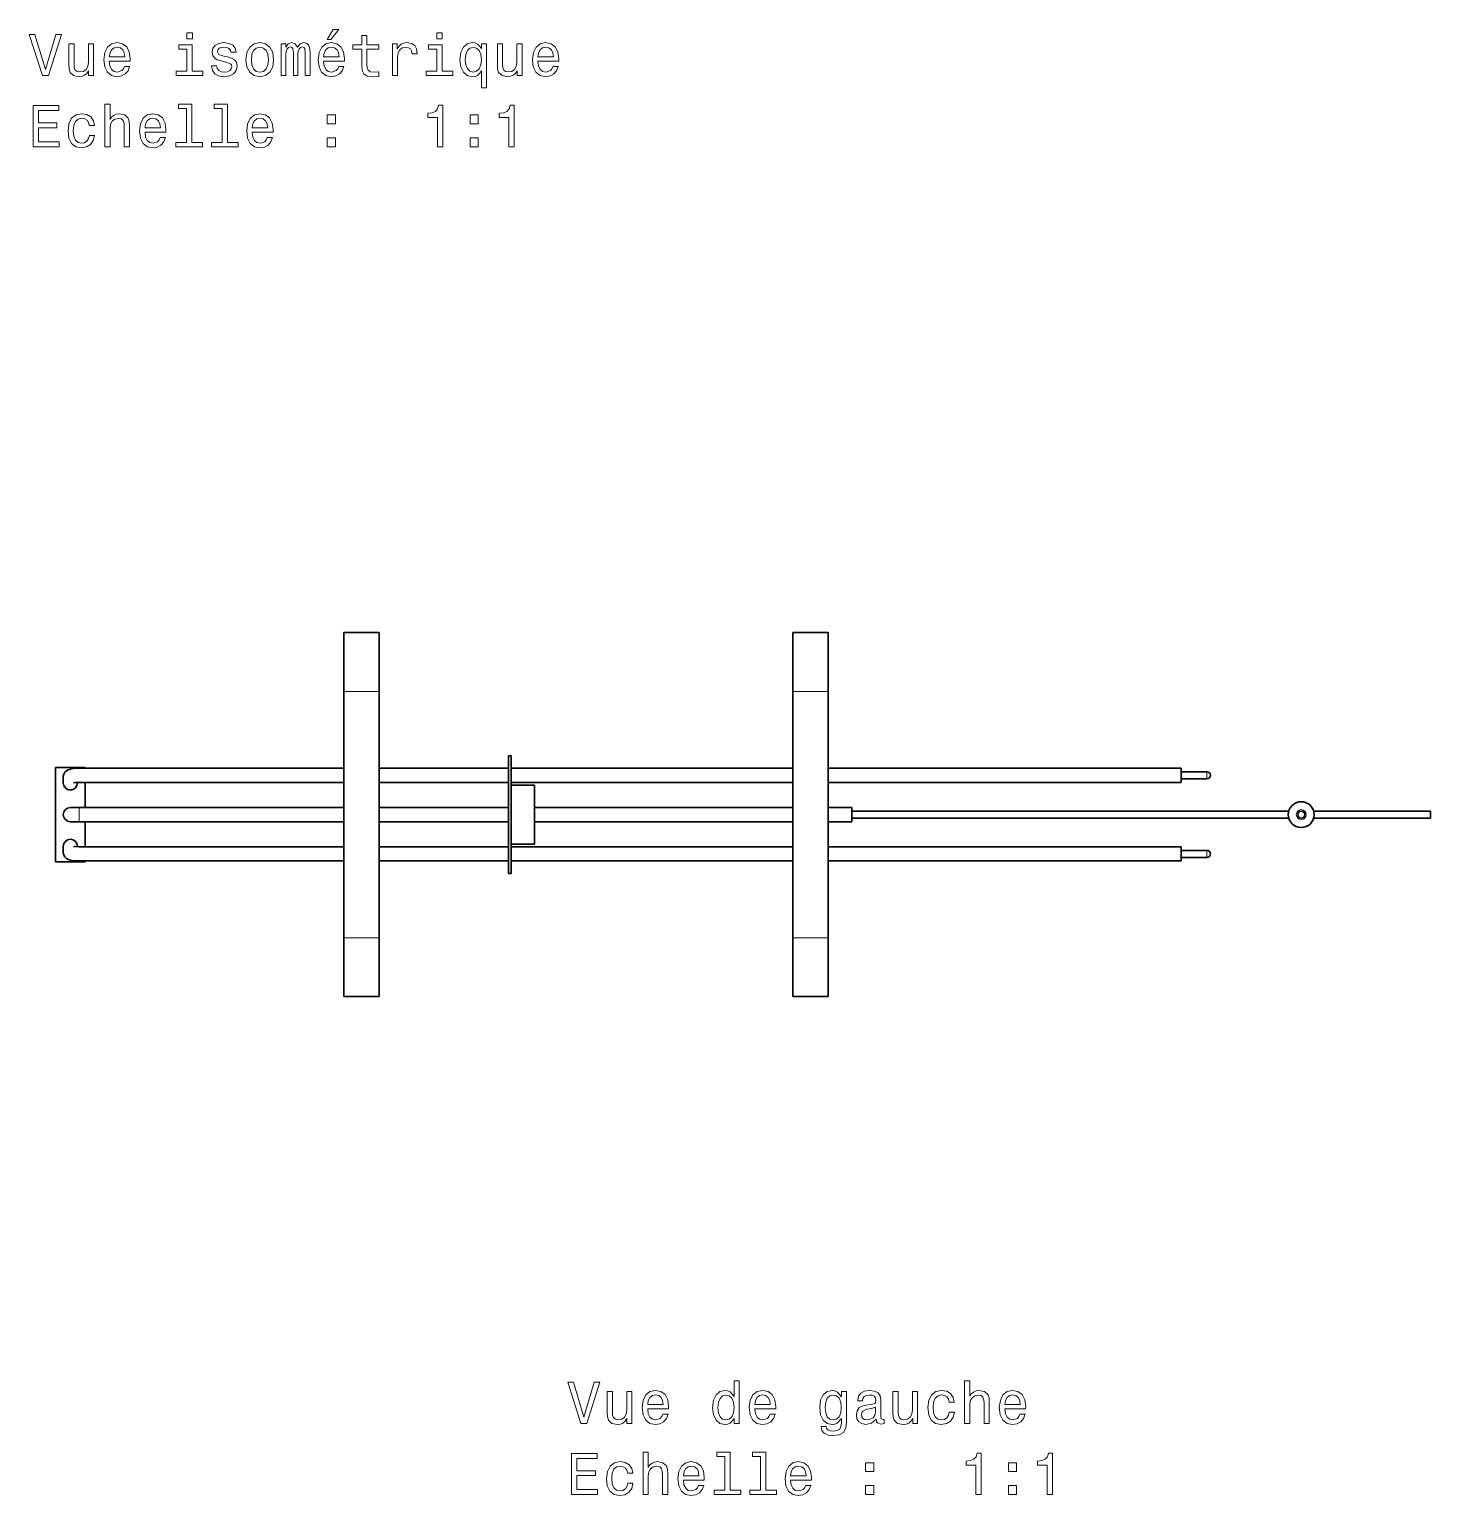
# Model space of a CAD drawing. Extents: x 241 to 1434, y 190 to 710.
# Drawn here: x 880.2 to 999.3, y 362.6 to 487.3 of the extents above; entities that cross this region are included whole.
import ezdxf

# ---------------------------------------------------------------- set-up
doc = ezdxf.new("R2010")
doc.units = 0

msp = doc.modelspace()

# ---------------------------------------------------------------- linework, layer by layer
at = {"color": 7, "lineweight": 35, "ltscale": 0.125}
for p, q in [((906.91, 430.97), (906.91, 435.97)), ((906.91, 430.97), (906.91, 435.97)), ((909.91, 430.97), (909.91, 435.97)), ((909.91, 430.97), (909.91, 435.97)), ((945.08, 430.97), (945.08, 435.97)), ((945.08, 430.97), (945.08, 435.97)), ((948.08, 430.97), (948.08, 435.97)), ((948.08, 430.97), (948.08, 435.97)), ((923.12, 423), (923.12, 418)), ((906.91, 405.03), (906.91, 410.03)), ((906.91, 405.03), (906.91, 410.03)), ((909.91, 405.03), (909.91, 410.03)), ((909.91, 405.03), (909.91, 410.03)), ((945.08, 405.03), (945.08, 410.03)), ((945.08, 405.03), (945.08, 410.03)), ((948.08, 405.03), (948.08, 410.03)), ((948.08, 405.03), (948.08, 410.03))]:
    msp.add_line(p, q, dxfattribs=at)
at = {"color": 7, "lineweight": 35, "ltscale": 0.075}
for p, q in [((909.91, 435.97), (906.91, 435.97)), ((909.91, 435.97), (906.91, 435.97)), ((945.08, 435.97), (948.08, 435.97)), ((945.08, 435.97), (948.08, 435.97)), ((909.91, 405.03), (906.91, 405.03)), ((909.91, 405.03), (906.91, 405.03)), ((945.08, 405.03), (948.08, 405.03)), ((945.08, 405.03), (948.08, 405.03))]:
    msp.add_line(p, q, dxfattribs=at)
at = {"color": 7, "lineweight": 35}
for p, q in [((906.91, 430.97), (906.91, 410.03)), ((906.91, 430.97), (906.91, 410.03)), ((909.91, 430.97), (909.91, 410.03)), ((909.91, 430.97), (909.91, 410.03)), ((945.08, 430.97), (945.08, 410.03)), ((945.08, 430.97), (945.08, 410.03)), ((948.08, 430.97), (948.08, 410.03)), ((948.08, 430.97), (948.08, 410.03)), ((884.4, 424.44), (906.91, 424.44)), ((921.12, 424.44), (945.08, 424.44)), ((948.08, 424.44), (978.08, 424.44)), ((884.41, 423.24), (906.91, 423.24)), ((921.12, 423.24), (945.08, 423.24)), ((948.08, 423.24), (978.08, 423.24)), ((884.41, 421.1), (906.91, 421.1)), ((923.12, 421.1), (945.08, 421.1)), ((950.08, 420.8), (987.24, 420.8)), ((950.08, 420.2), (987.24, 420.2)), ((884.41, 419.9), (906.91, 419.9)), ((923.12, 419.9), (945.08, 419.9)), ((884.41, 417.76), (906.91, 417.76)), ((921.12, 417.76), (945.08, 417.76)), ((948.08, 417.76), (978.08, 417.76)), ((884.4, 416.56), (906.91, 416.56)), ((921.12, 416.56), (945.08, 416.56)), ((948.08, 416.56), (978.08, 416.56))]:
    msp.add_line(p, q, dxfattribs=at)
at = {"color": 7, "lineweight": 13, "ltscale": 0.075}
for p, q in [((909.91, 430.97), (906.91, 430.97)), ((909.91, 430.97), (906.91, 430.97)), ((945.08, 430.97), (948.08, 430.97)), ((945.08, 430.97), (948.08, 430.97)), ((909.91, 410.03), (906.91, 410.03)), ((909.91, 410.03), (906.91, 410.03)), ((945.08, 410.03), (948.08, 410.03)), ((945.08, 410.03), (948.08, 410.03))]:
    msp.add_line(p, q, dxfattribs=at)
at = {"color": 7, "lineweight": 35, "ltscale": 0.015415}
msp.add_line((906.91, 425.3), (906.91, 425.91), dxfattribs=at)
msp.add_line((906.91, 425.3), (906.91, 425.91), dxfattribs=at)
at = {"color": 7, "lineweight": 35, "ltscale": 0.015033}
msp.add_line((906.91, 424.7), (906.91, 425.3), dxfattribs=at)
msp.add_line((906.91, 424.7), (906.91, 425.3), dxfattribs=at)
at = {"color": 7, "lineweight": 35, "ltscale": 0.25}
for p, q in [((920.92, 425.5), (920.92, 415.5)), ((921.12, 425.5), (921.12, 415.5))]:
    msp.add_line(p, q, dxfattribs=at)
at = {"color": 7, "lineweight": 35, "ltscale": 0.005}
for p, q in [((920.92, 425.5), (921.12, 425.5)), ((920.92, 415.5), (921.12, 415.5))]:
    msp.add_line(p, q, dxfattribs=at)
at = {"color": 7, "lineweight": 35, "ltscale": 0.2}
msp.add_line((882.41, 416.5), (882.41, 424.5), dxfattribs=at)
at = {"color": 7, "lineweight": 35, "ltscale": 0.0625}
for p, q in [((884.91, 424.5), (882.41, 424.5)), ((884.91, 416.5), (882.41, 416.5))]:
    msp.add_line(p, q, dxfattribs=at)
at = {"color": 7, "lineweight": 35, "ltscale": 0.001513}
msp.add_line((884.91, 424.44), (884.91, 424.5), dxfattribs=at)
at = {"color": 7, "lineweight": 35, "ltscale": 0.275319}
for p, q in [((909.91, 424.44), (920.92, 424.44)), ((909.91, 423.24), (920.92, 423.24)), ((909.91, 421.1), (920.92, 421.1)), ((909.91, 419.9), (920.92, 419.9)), ((909.91, 417.76), (920.92, 417.76)), ((909.91, 416.56), (920.92, 416.56))]:
    msp.add_line(p, q, dxfattribs=at)
at = {"color": 7, "lineweight": 35, "ltscale": 0.055}
for p, q in [((978.08, 424.14), (980.28, 424.14)), ((978.08, 423.54), (980.28, 423.54)), ((980.28, 417.46), (978.08, 417.46)), ((980.28, 416.86), (978.08, 416.86))]:
    msp.add_line(p, q, dxfattribs=at)
at = {"color": 7, "lineweight": 35, "ltscale": 0.012629}
msp.add_line((883.06, 423.2), (883.06, 423.71), dxfattribs=at)
at = {"color": 7, "lineweight": 35, "ltscale": 0.000964355}
msp.add_line((884.26, 423.2), (884.26, 423.24), dxfattribs=at)
at = {"color": 7, "lineweight": 35, "ltscale": 0.053487}
for p, q in [((884.91, 421.1), (884.91, 423.24)), ((884.91, 417.76), (884.91, 419.9))]:
    msp.add_line(p, q, dxfattribs=at)
at = {"color": 7, "lineweight": 35, "ltscale": 0.05}
for p, q in [((921.12, 423), (923.12, 423)), ((921.12, 418), (923.12, 418))]:
    msp.add_line(p, q, dxfattribs=at)
at = {"color": 7, "lineweight": 35, "ltscale": 0.01875}
for p, q in [((883.66, 421.1), (884.41, 421.1)), ((883.66, 419.9), (884.41, 419.9))]:
    msp.add_line(p, q, dxfattribs=at)
at = {"color": 7, "lineweight": 13, "ltscale": 0.03}
msp.add_line((884.41, 419.9), (884.41, 421.1), dxfattribs=at)
at = {"color": 7, "lineweight": 35, "ltscale": 0.049995}
for p, q in [((948.08, 421.1), (950.08, 421.1)), ((948.08, 419.9), (950.08, 419.9))]:
    msp.add_line(p, q, dxfattribs=at)
at = {"color": 7, "lineweight": 35, "ltscale": 0.03}
msp.add_line((950.08, 419.9), (950.08, 421.1), dxfattribs=at)
at = {"color": 7, "lineweight": 35, "ltscale": 0.248543}
for p, q in [((989.36, 420.8), (999.3, 420.8)), ((989.36, 420.8), (999.3, 420.8)), ((989.36, 420.2), (999.3, 420.2)), ((989.36, 420.2), (999.3, 420.2)), ((989.36, 420.2), (999.3, 420.2))]:
    msp.add_line(p, q, dxfattribs=at)
at = {"color": 7, "lineweight": 35, "ltscale": 0.015}
msp.add_line((999.3, 420.8), (999.3, 420.2), dxfattribs=at)
msp.add_line((999.3, 420.8), (999.3, 420.2), dxfattribs=at)
at = {"color": 7, "lineweight": 35, "ltscale": 0.01263}
msp.add_line((883.06, 417.8), (883.06, 417.29), dxfattribs=at)
at = {"color": 7, "lineweight": 35, "ltscale": 0.000965118}
msp.add_line((884.26, 417.8), (884.26, 417.76), dxfattribs=at)
at = {"color": 7, "lineweight": 35, "ltscale": 0.001514}
msp.add_line((884.91, 416.5), (884.91, 416.56), dxfattribs=at)
at = {"color": 7, "lineweight": 13}
for points in [[(882.43, 486.82), (881.55, 483.84), (880.65, 486.82), (880.17, 486.82), (881.3, 483.32), (881.81, 483.32), (882.91, 486.82)], [(886.97, 484.54), (888.74, 484.54), (888.75, 484.75), (888.67, 485.33), (888.45, 485.76), (888.09, 486.03), (887.63, 486.12), (887.17, 486.02), (886.81, 485.74), (886.59, 485.28), (886.51, 484.67), (886.58, 484.05), (886.81, 483.6), (887.16, 483.32), (887.61, 483.22), (888, 483.29), (888.33, 483.46), (888.56, 483.73), (888.7, 484.09), (888.26, 484.09), (888.17, 483.89), (888.04, 483.74), (887.67, 483.62), (887.38, 483.68), (887.16, 483.85), (887.02, 484.14), (886.97, 484.53)], [(894.03, 486.94), (893.56, 486.94), (893.56, 486.43), (894.03, 486.43)], [(897.02, 484.9), (896.59, 485), (896.27, 485.11), (896.16, 485.35), (896.19, 485.52), (896.3, 485.64), (896.47, 485.71), (896.72, 485.74), (896.96, 485.71), (897.14, 485.62), (897.26, 485.49), (897.31, 485.3), (897.75, 485.3), (897.75, 485.31), (897.67, 485.64), (897.46, 485.9), (897.14, 486.06), (896.72, 486.12), (896.29, 486.06), (895.98, 485.89), (895.78, 485.65), (895.72, 485.33), (895.77, 485.03), (895.91, 484.82), (896.14, 484.67), (896.48, 484.56), (896.97, 484.44), (897.27, 484.32), (897.35, 484.22), (897.38, 484.06), (897.34, 483.88), (897.22, 483.74), (897.02, 483.65), (896.76, 483.62), (896.48, 483.65), (896.28, 483.75), (896.14, 483.92), (896.09, 484.16), (895.66, 484.16), (895.73, 483.76), (895.94, 483.46), (896.26, 483.29), (896.72, 483.22), (897.19, 483.29), (897.54, 483.46), (897.75, 483.75), (897.83, 484.11), (897.77, 484.43), (897.62, 484.65), (897.36, 484.79)], [(898.59, 484.67), (898.67, 484.05), (898.91, 483.6), (899.28, 483.32), (899.77, 483.22), (900.26, 483.32), (900.63, 483.6), (900.86, 484.05), (900.94, 484.67), (900.86, 485.28), (900.63, 485.74), (900.26, 486.02), (899.77, 486.12), (899.28, 486.02), (898.91, 485.74), (898.67, 485.28)], [(901.58, 483.32), (901.99, 483.32), (901.99, 485.13), (902.02, 485.4), (902.09, 485.6), (902.21, 485.71), (902.36, 485.76), (902.48, 485.72), (902.56, 485.62), (902.6, 485.45), (902.62, 485.22), (902.62, 483.32), (903, 483.32), (903, 485.13), (903.03, 485.4), (903.1, 485.59), (903.22, 485.71), (903.38, 485.76), (903.5, 485.72), (903.58, 485.62), (903.63, 485.22), (903.63, 483.32), (904.04, 483.32), (904.04, 485.19), (904.01, 485.58), (903.93, 485.87), (903.77, 486.06), (903.51, 486.12), (903.2, 486.02), (902.96, 485.73), (902.78, 486.02), (902.46, 486.12), (902.17, 486.02), (901.98, 485.74), (901.98, 486.03), (901.58, 486.03)], [(905.19, 484.54), (906.96, 484.54), (906.97, 484.75), (906.89, 485.33), (906.66, 485.76), (906.31, 486.03), (905.84, 486.12), (905.38, 486.02), (905.03, 485.74), (904.8, 485.28), (904.72, 484.67), (904.8, 484.05), (905.02, 483.6), (905.37, 483.32), (905.83, 483.22), (906.22, 483.29), (906.54, 483.46), (906.78, 483.73), (906.92, 484.09), (906.48, 484.09), (906.39, 483.89), (906.25, 483.74), (905.88, 483.62), (905.59, 483.68), (905.38, 483.85), (905.24, 484.14), (905.19, 484.53)], [(905.49, 486.39), (905.79, 486.39), (906.49, 487.25), (906, 487.25)], [(908.43, 485.56), (908.43, 484.2), (908.46, 483.76), (908.6, 483.46), (908.88, 483.28), (909.36, 483.22), (909.89, 483.25), (909.89, 483.63), (909.5, 483.6), (909.15, 483.64), (908.97, 483.77), (908.89, 483.98), (908.87, 484.28), (908.87, 485.56), (909.89, 485.56), (909.89, 485.94), (908.87, 485.94), (908.87, 486.73), (908.43, 486.73), (908.43, 485.94), (907.66, 485.94), (907.66, 485.56)], [(911.04, 483.32), (911.48, 483.32), (911.48, 484.87), (911.53, 485.24), (911.66, 485.51), (911.88, 485.67), (912.18, 485.72), (912.4, 485.69), (912.57, 485.59), (912.67, 485.42), (912.71, 485.18), (913.15, 485.18), (913.09, 485.59), (912.93, 485.88), (912.65, 486.06), (912.27, 486.12), (912.01, 486.08), (911.79, 485.98), (911.6, 485.81), (911.44, 485.58), (911.44, 486.03), (911.04, 486.03)], [(915.28, 486.94), (914.81, 486.94), (914.81, 486.43), (915.28, 486.43)], [(918.61, 485.61), (918.45, 485.83), (918.27, 486), (918.07, 486.09), (917.83, 486.12), (917.4, 486.02), (917.07, 485.74), (916.85, 485.28), (916.78, 484.67), (916.85, 484.06), (917.07, 483.61), (917.4, 483.32), (917.83, 483.22), (918.07, 483.25), (918.27, 483.34), (918.44, 483.49), (918.61, 483.73), (918.61, 482.27), (919.05, 482.27), (919.05, 486.03), (918.61, 486.03)], [(923.4, 484.54), (925.18, 484.54), (925.18, 484.75), (925.1, 485.33), (924.88, 485.76), (924.53, 486.03), (924.06, 486.12), (923.6, 486.02), (923.25, 485.74), (923.02, 485.28), (922.94, 484.67), (923.01, 484.05), (923.24, 483.6), (923.59, 483.32), (924.04, 483.22), (924.44, 483.29), (924.76, 483.46), (925, 483.73), (925.13, 484.09), (924.69, 484.09), (924.6, 483.89), (924.47, 483.74), (924.1, 483.62), (923.81, 483.68), (923.59, 483.85), (923.45, 484.14), (923.4, 484.53)], [(885.63, 486.03), (885.19, 486.03), (885.19, 484.46), (885.14, 484.1), (884.99, 483.84), (884.77, 483.68), (884.47, 483.63), (884.23, 483.67), (884.08, 483.79), (883.99, 483.99), (883.97, 484.29), (883.97, 486.03), (883.53, 486.03), (883.53, 484.25), (883.55, 483.89), (883.64, 483.59), (883.93, 483.32), (884.4, 483.22), (884.65, 483.26), (884.87, 483.35), (885.06, 483.5), (885.21, 483.73), (885.21, 483.32), (885.63, 483.32)], [(886.97, 484.92), (887.03, 485.26), (887.16, 485.52), (887.37, 485.68), (887.64, 485.73), (887.91, 485.68), (888.11, 485.52), (888.24, 485.26), (888.29, 484.92)], [(894.01, 483.69), (894.01, 485.94), (892.87, 485.94), (892.87, 485.56), (893.57, 485.56), (893.57, 483.69), (892.66, 483.69), (892.66, 483.32), (894.93, 483.32), (894.93, 483.69)], [(899.05, 484.67), (899.09, 485.13), (899.23, 485.46), (899.46, 485.66), (899.77, 485.73), (900.07, 485.66), (900.3, 485.46), (900.44, 485.13), (900.49, 484.67), (900.44, 484.22), (900.3, 483.88), (900.07, 483.68), (899.77, 483.62), (899.46, 483.68), (899.23, 483.88), (899.09, 484.22)], [(905.19, 484.92), (905.24, 485.26), (905.38, 485.52), (905.58, 485.68), (905.86, 485.73), (906.12, 485.68), (906.33, 485.52), (906.46, 485.26), (906.5, 484.92)], [(915.26, 483.69), (915.26, 485.94), (914.12, 485.94), (914.12, 485.56), (914.82, 485.56), (914.82, 483.69), (913.91, 483.69), (913.91, 483.32), (916.18, 483.32), (916.18, 483.69)], [(917.23, 484.67), (917.27, 485.12), (917.42, 485.45), (917.63, 485.65), (917.9, 485.72), (918.2, 485.65), (918.42, 485.46), (918.55, 485.13), (918.6, 484.67), (918.55, 484.22), (918.42, 483.89), (918.2, 483.69), (917.9, 483.62), (917.63, 483.69), (917.42, 483.89), (917.27, 484.22)], [(922.07, 486.03), (921.62, 486.03), (921.62, 484.46), (921.57, 484.1), (921.42, 483.84), (921.2, 483.68), (920.9, 483.63), (920.66, 483.67), (920.51, 483.79), (920.43, 483.99), (920.41, 484.29), (920.41, 486.03), (919.96, 486.03), (919.96, 484.25), (919.98, 483.89), (920.07, 483.59), (920.37, 483.32), (920.83, 483.22), (921.09, 483.26), (921.3, 483.35), (921.49, 483.5), (921.64, 483.73), (921.64, 483.32), (922.07, 483.32)], [(923.4, 484.92), (923.46, 485.26), (923.59, 485.52), (923.8, 485.68), (924.07, 485.73), (924.34, 485.68), (924.55, 485.52), (924.67, 485.26), (924.72, 484.92)], [(880.49, 477.27), (882.71, 477.27), (882.71, 477.69), (880.96, 477.69), (880.96, 478.88), (882.52, 478.88), (882.52, 479.3), (880.96, 479.3), (880.96, 480.35), (882.67, 480.35), (882.67, 480.77), (880.49, 480.77)], [(885.27, 479.08), (885.71, 479.08), (885.62, 479.48), (885.4, 479.8), (885.06, 480), (884.62, 480.07), (884.14, 479.97), (883.77, 479.69), (883.54, 479.23), (883.46, 478.62), (883.54, 478.01), (883.76, 477.55), (884.12, 477.27), (884.61, 477.18), (885.04, 477.25), (885.38, 477.46), (885.61, 477.8), (885.71, 478.24), (885.29, 478.24), (885.21, 477.96), (885.07, 477.74), (884.87, 477.61), (884.62, 477.57), (884.32, 477.64), (884.09, 477.84), (883.96, 478.17), (883.91, 478.63), (883.96, 479.09), (884.1, 479.41), (884.33, 479.62), (884.62, 479.69), (884.89, 479.64), (885.08, 479.53), (885.21, 479.33)], [(886.58, 477.27), (887.03, 477.27), (887.03, 478.83), (887.07, 479.19), (887.22, 479.45), (887.44, 479.62), (887.75, 479.68), (887.99, 479.63), (888.14, 479.49), (888.22, 479.26), (888.24, 478.96), (888.24, 477.27), (888.68, 477.27), (888.68, 479.05), (888.66, 479.41), (888.57, 479.71), (888.28, 479.98), (887.81, 480.07), (887.56, 480.04), (887.34, 479.94), (887.16, 479.79), (887.03, 479.59), (887.03, 480.89), (886.58, 480.89)], [(890.01, 478.5), (891.78, 478.5), (891.79, 478.7), (891.71, 479.28), (891.48, 479.72), (891.13, 479.98), (890.66, 480.07), (890.2, 479.97), (889.85, 479.69), (889.62, 479.23), (889.54, 478.63), (889.62, 478.01), (889.84, 477.55), (890.19, 477.27), (890.65, 477.18), (891.04, 477.24), (891.36, 477.41), (891.6, 477.68), (891.74, 478.05), (891.3, 478.05), (891.21, 477.85), (891.07, 477.69), (890.7, 477.57), (890.41, 477.63), (890.2, 477.81), (890.06, 478.09), (890.01, 478.48)], [(893.54, 480.52), (893.54, 477.64), (892.62, 477.64), (892.62, 477.27), (894.89, 477.27), (894.89, 477.64), (893.98, 477.64), (893.98, 480.89), (892.84, 480.89), (892.84, 480.52)], [(896.57, 480.52), (896.57, 477.64), (895.66, 477.64), (895.66, 477.27), (897.92, 477.27), (897.92, 477.64), (897.02, 477.64), (897.02, 480.89), (895.88, 480.89), (895.88, 480.52)], [(899.11, 478.5), (900.89, 478.5), (900.89, 478.7), (900.81, 479.28), (900.59, 479.72), (900.24, 479.98), (899.77, 480.07), (899.31, 479.97), (898.96, 479.69), (898.73, 479.23), (898.65, 478.63), (898.73, 478.01), (898.95, 477.55), (899.3, 477.27), (899.75, 477.18), (900.15, 477.24), (900.47, 477.41), (900.71, 477.68), (900.84, 478.05), (900.4, 478.05), (900.31, 477.85), (900.18, 477.69), (899.81, 477.57), (899.52, 477.63), (899.31, 477.81), (899.16, 478.09), (899.11, 478.48)], [(905.49, 479.23), (906.19, 479.23), (906.19, 479.98), (905.49, 479.98)], [(914.86, 477.27), (915.32, 477.27), (915.32, 480.8), (914.97, 480.8), (914.88, 480.49), (914.7, 480.28), (914.42, 480.16), (914.04, 480.12), (914.04, 479.76), (914.86, 479.76)], [(917.64, 479.23), (918.33, 479.23), (918.33, 479.98), (917.64, 479.98)], [(920.93, 477.27), (921.39, 477.27), (921.39, 480.8), (921.05, 480.8), (920.96, 480.49), (920.77, 480.28), (920.5, 480.16), (920.11, 480.12), (920.11, 479.76), (920.93, 479.76)], [(890.01, 478.87), (890.06, 479.22), (890.2, 479.47), (890.4, 479.63), (890.68, 479.69), (890.94, 479.63), (891.15, 479.47), (891.28, 479.22), (891.32, 478.87)], [(899.11, 478.87), (899.17, 479.22), (899.31, 479.47), (899.51, 479.63), (899.78, 479.69), (900.05, 479.63), (900.26, 479.47), (900.38, 479.22), (900.43, 478.87)], [(905.49, 477.27), (906.19, 477.27), (906.19, 478.02), (905.49, 478.02)], [(917.64, 477.27), (918.33, 477.27), (918.33, 478.02), (917.64, 478.02)], [(928.2, 372.26), (927.32, 369.27), (926.42, 372.26), (925.94, 372.26), (927.07, 368.75), (927.57, 368.75), (928.68, 372.26)], [(931.4, 371.46), (930.96, 371.46), (930.96, 369.9), (930.91, 369.53), (930.76, 369.27), (930.53, 369.11), (930.24, 369.06), (930, 369.1), (929.85, 369.22), (929.76, 369.43), (929.74, 369.72), (929.74, 371.46), (929.3, 371.46), (929.3, 369.68), (929.31, 369.32), (929.41, 369.02), (929.7, 368.75), (930.17, 368.65), (930.42, 368.69), (930.64, 368.78), (930.83, 368.94), (930.98, 369.16), (930.98, 368.75), (931.4, 368.75)], [(932.74, 369.98), (934.51, 369.98), (934.52, 370.18), (934.44, 370.76), (934.22, 371.2), (933.86, 371.46), (933.39, 371.55), (932.93, 371.45), (932.58, 371.17), (932.35, 370.71), (932.27, 370.11), (932.35, 369.49), (932.58, 369.03), (932.92, 368.75), (933.38, 368.65), (933.77, 368.72), (934.09, 368.89), (934.33, 369.16), (934.47, 369.53), (934.03, 369.53), (933.94, 369.33), (933.81, 369.17), (933.43, 369.05), (933.15, 369.11), (932.93, 369.29), (932.79, 369.57), (932.74, 369.96)], [(940.09, 369.17), (940.09, 368.75), (940.53, 368.75), (940.53, 372.37), (940.09, 372.37), (940.09, 371.05), (939.75, 371.43), (939.55, 371.52), (939.31, 371.55), (938.88, 371.45), (938.55, 371.17), (938.33, 370.72), (938.26, 370.11), (938.33, 369.5), (938.55, 369.04), (938.88, 368.75), (939.31, 368.65), (939.55, 368.69), (939.76, 368.78)], [(941.85, 369.98), (943.62, 369.98), (943.63, 370.18), (943.55, 370.76), (943.32, 371.2), (942.97, 371.46), (942.5, 371.55), (942.04, 371.45), (941.69, 371.17), (941.46, 370.71), (941.38, 370.11), (941.46, 369.49), (941.68, 369.03), (942.03, 368.75), (942.49, 368.65), (942.88, 368.72), (943.2, 368.89), (943.44, 369.16), (943.58, 369.53), (943.14, 369.53), (943.05, 369.33), (942.92, 369.17), (942.54, 369.05), (942.25, 369.11), (942.04, 369.29), (941.9, 369.57), (941.85, 369.96)], [(949.64, 368.87), (949.64, 371.46), (949.21, 371.46), (949.21, 371.02), (948.87, 371.42), (948.65, 371.52), (948.42, 371.55), (947.99, 371.45), (947.66, 371.17), (947.44, 370.72), (947.36, 370.11), (947.44, 369.49), (947.66, 369.04), (947.99, 368.75), (948.42, 368.65), (948.66, 368.69), (948.86, 368.78), (949.21, 369.16), (949.21, 368.78), (949.17, 368.48), (949.06, 368.26), (948.85, 368.14), (948.53, 368.09), (948.26, 368.12), (948.06, 368.2), (947.94, 368.33), (947.91, 368.5), (947.48, 368.5), (947.48, 368.48), (947.55, 368.16), (947.75, 367.92), (948.07, 367.76), (948.51, 367.71), (949.03, 367.78), (949.38, 367.99), (949.58, 368.36)], [(952.17, 369.1), (952.17, 369.09), (952.2, 368.92), (952.28, 368.8), (952.59, 368.7), (952.84, 368.74), (952.84, 369.08), (952.73, 369.07), (952.59, 369.13), (952.57, 369.34), (952.57, 370.74), (952.51, 371.1), (952.33, 371.35), (952.02, 371.5), (951.59, 371.55), (951.17, 371.49), (950.85, 371.32), (950.66, 371.06), (950.59, 370.7), (950.59, 370.67), (950.99, 370.67), (951.02, 370.88), (951.14, 371.04), (951.32, 371.13), (951.57, 371.16), (951.82, 371.14), (952, 371.06), (952.1, 370.93), (952.14, 370.75), (952.12, 370.54), (952.04, 370.43), (951.84, 370.38), (951.46, 370.34), (951.02, 370.25), (950.72, 370.09), (950.54, 369.83), (950.48, 369.46), (950.53, 369.13), (950.69, 368.88), (950.94, 368.73), (951.29, 368.67), (951.76, 368.78)], [(955.69, 371.46), (955.25, 371.46), (955.25, 369.9), (955.2, 369.53), (955.05, 369.27), (954.82, 369.11), (954.52, 369.06), (954.29, 369.1), (954.14, 369.22), (954.05, 369.43), (954.03, 369.72), (954.03, 371.46), (953.59, 371.46), (953.59, 369.68), (953.6, 369.32), (953.7, 369.02), (953.99, 368.75), (954.46, 368.65), (954.71, 368.69), (954.93, 368.78), (955.11, 368.94), (955.27, 369.16), (955.27, 368.75), (955.69, 368.75)], [(958.36, 370.56), (958.8, 370.56), (958.71, 370.96), (958.49, 371.28), (958.16, 371.48), (957.72, 371.55), (957.23, 371.45), (956.86, 371.17), (956.63, 370.71), (956.55, 370.1), (956.63, 369.49), (956.85, 369.03), (957.21, 368.75), (957.7, 368.65), (958.14, 368.73), (958.47, 368.94), (958.71, 369.27), (958.81, 369.72), (958.38, 369.72), (958.31, 369.44), (958.17, 369.22), (957.96, 369.09), (957.72, 369.05), (957.41, 369.12), (957.19, 369.32), (957.05, 369.65), (957.01, 370.11), (957.05, 370.57), (957.19, 370.89), (957.42, 371.1), (957.72, 371.17), (957.98, 371.12), (958.18, 371), (958.31, 370.81)], [(959.67, 368.75), (960.12, 368.75), (960.12, 370.31), (960.16, 370.67), (960.31, 370.93), (960.54, 371.1), (960.84, 371.16), (961.08, 371.11), (961.23, 370.97), (961.31, 370.74), (961.33, 370.44), (961.33, 368.75), (961.78, 368.75), (961.78, 370.53), (961.76, 370.89), (961.67, 371.19), (961.37, 371.46), (960.9, 371.55), (960.65, 371.52), (960.44, 371.42), (960.25, 371.27), (960.12, 371.07), (960.12, 372.37), (959.67, 372.37)], [(963.1, 369.98), (964.87, 369.98), (964.88, 370.18), (964.8, 370.76), (964.58, 371.2), (964.22, 371.46), (963.75, 371.55), (963.3, 371.45), (962.94, 371.17), (962.72, 370.71), (962.63, 370.11), (962.71, 369.49), (962.94, 369.03), (963.29, 368.75), (963.74, 368.65), (964.13, 368.72), (964.46, 368.89), (964.69, 369.16), (964.83, 369.53), (964.39, 369.53), (964.3, 369.33), (964.17, 369.17), (963.79, 369.05), (963.51, 369.11), (963.29, 369.29), (963.15, 369.57), (963.1, 369.96)], [(932.74, 370.35), (932.79, 370.7), (932.93, 370.95), (933.14, 371.11), (933.41, 371.17), (933.68, 371.11), (933.88, 370.95), (934.01, 370.7), (934.05, 370.35)], [(939.39, 371.16), (939.68, 371.09), (939.9, 370.89), (940.03, 370.56), (940.08, 370.11), (940.03, 369.65), (939.9, 369.32), (939.68, 369.12), (939.39, 369.05), (939.11, 369.12), (938.9, 369.32), (938.75, 369.65), (938.71, 370.11), (938.75, 370.56), (938.9, 370.88), (939.11, 371.09)], [(941.85, 370.35), (941.9, 370.7), (942.04, 370.95), (942.24, 371.11), (942.52, 371.17), (942.78, 371.11), (942.99, 370.95), (943.12, 370.7), (943.16, 370.35)], [(947.82, 370.11), (947.87, 370.56), (948, 370.89), (948.22, 371.09), (948.5, 371.16), (948.8, 371.09), (949.02, 370.89), (949.15, 370.56), (949.2, 370.11), (949.15, 369.65), (949.02, 369.32), (948.8, 369.12), (948.5, 369.05), (948.22, 369.12), (948, 369.32), (947.87, 369.65)], [(963.1, 370.35), (963.15, 370.7), (963.29, 370.95), (963.5, 371.11), (963.77, 371.17), (964.04, 371.11), (964.24, 370.95), (964.37, 370.7), (964.41, 370.35)], [(952.12, 369.7), (952.06, 369.44), (951.9, 369.23), (951.66, 369.1), (951.36, 369.06), (951.17, 369.08), (951.04, 369.16), (950.95, 369.31), (950.92, 369.5), (950.94, 369.68), (951.02, 369.8), (951.35, 369.95), (951.76, 370.01), (952.12, 370.13)], [(926.26, 362.7), (928.48, 362.7), (928.48, 363.13), (926.73, 363.13), (926.73, 364.31), (928.29, 364.31), (928.29, 364.73), (926.73, 364.73), (926.73, 365.78), (928.44, 365.78), (928.44, 366.2), (926.26, 366.2)], [(931.04, 364.51), (931.48, 364.51), (931.39, 364.92), (931.17, 365.24), (930.83, 365.43), (930.39, 365.51), (929.91, 365.41), (929.54, 365.12), (929.31, 364.67), (929.23, 364.05), (929.3, 363.44), (929.53, 362.99), (929.89, 362.7), (930.38, 362.61), (930.81, 362.68), (931.15, 362.9), (931.38, 363.23), (931.48, 363.67), (931.06, 363.67), (930.98, 363.39), (930.84, 363.18), (930.64, 363.05), (930.39, 363.01), (930.09, 363.07), (929.86, 363.27), (929.73, 363.6), (929.68, 364.07), (929.73, 364.52), (929.87, 364.85), (930.1, 365.05), (930.39, 365.12), (930.66, 365.07), (930.85, 364.96), (930.98, 364.77)], [(932.35, 362.7), (932.79, 362.7), (932.79, 364.27), (932.84, 364.63), (932.99, 364.89), (933.21, 365.05), (933.51, 365.11), (933.76, 365.06), (933.91, 364.92), (933.98, 364.7), (934.01, 364.39), (934.01, 362.7), (934.45, 362.7), (934.45, 364.48), (934.43, 364.84), (934.34, 365.14), (934.04, 365.41), (933.58, 365.51), (933.33, 365.47), (933.11, 365.38), (932.93, 365.23), (932.79, 365.02), (932.79, 366.32), (932.35, 366.32)], [(935.77, 363.93), (937.55, 363.93), (937.55, 364.14), (937.47, 364.72), (937.25, 365.15), (936.9, 365.41), (936.43, 365.51), (935.97, 365.41), (935.62, 365.12), (935.39, 364.67), (935.31, 364.06), (935.39, 363.44), (935.61, 362.99), (935.96, 362.7), (936.41, 362.61), (936.81, 362.67), (937.13, 362.84), (937.37, 363.12), (937.5, 363.48), (937.07, 363.48), (936.97, 363.28), (936.84, 363.13), (936.47, 363.01), (936.18, 363.06), (935.97, 363.24), (935.82, 363.53), (935.77, 363.91)], [(939.3, 365.95), (939.3, 363.08), (938.39, 363.08), (938.39, 362.7), (940.66, 362.7), (940.66, 363.08), (939.75, 363.08), (939.75, 366.32), (938.61, 366.32), (938.61, 365.95)], [(942.34, 365.95), (942.34, 363.08), (941.43, 363.08), (941.43, 362.7), (943.69, 362.7), (943.69, 363.08), (942.78, 363.08), (942.78, 366.32), (941.64, 366.32), (941.64, 365.95)], [(944.88, 363.93), (946.66, 363.93), (946.66, 364.14), (946.58, 364.72), (946.36, 365.15), (946.01, 365.41), (945.54, 365.51), (945.08, 365.41), (944.73, 365.12), (944.5, 364.67), (944.42, 364.06), (944.49, 363.44), (944.72, 362.99), (945.07, 362.7), (945.52, 362.61), (945.92, 362.67), (946.24, 362.84), (946.48, 363.12), (946.61, 363.48), (946.17, 363.48), (946.08, 363.28), (945.95, 363.13), (945.58, 363.01), (945.29, 363.06), (945.07, 363.24), (944.93, 363.53), (944.88, 363.91)], [(951.26, 364.66), (951.96, 364.66), (951.96, 365.41), (951.26, 365.41)], [(960.63, 362.7), (961.09, 362.7), (961.09, 366.23), (960.74, 366.23), (960.65, 365.92), (960.47, 365.71), (960.19, 365.59), (959.81, 365.55), (959.81, 365.19), (960.63, 365.19)], [(963.41, 364.66), (964.1, 364.66), (964.1, 365.41), (963.41, 365.41)], [(966.7, 362.7), (967.16, 362.7), (967.16, 366.23), (966.82, 366.23), (966.72, 365.92), (966.54, 365.71), (966.27, 365.59), (965.88, 365.55), (965.88, 365.19), (966.7, 365.19)], [(935.77, 364.3), (935.83, 364.65), (935.97, 364.91), (936.17, 365.06), (936.45, 365.12), (936.71, 365.06), (936.92, 364.91), (937.05, 364.65), (937.09, 364.3)], [(944.88, 364.3), (944.94, 364.65), (945.07, 364.91), (945.28, 365.06), (945.55, 365.12), (945.82, 365.06), (946.03, 364.91), (946.15, 364.65), (946.2, 364.3)], [(951.26, 362.7), (951.96, 362.7), (951.96, 363.46), (951.26, 363.46)], [(963.41, 362.7), (964.1, 362.7), (964.1, 363.46), (963.41, 363.46)]]:
    msp.add_lwpolyline(points, close=True, dxfattribs=at)
at = {"color": 7, "lineweight": 35}
for points in [[(884.4, 424.44), (883.93, 424.42), (883.68, 424.37), (883.46, 424.31), (883.32, 424.23), (883.19, 424.1), (883.1, 423.94), (883.06, 423.76), (883.06, 423.71)], [(884.41, 423.24), (884.07, 423.22), (883.92, 423.2)], [(884.41, 417.76), (884.07, 417.78), (883.92, 417.8)], [(884.4, 416.56), (883.93, 416.58), (883.68, 416.63), (883.46, 416.69), (883.32, 416.77), (883.19, 416.9), (883.1, 417.06), (883.06, 417.24), (883.06, 417.29)]]:
    msp.add_lwpolyline(points, dxfattribs=at)
for radius in [1.1, 1.1, 1.1, 0.3, 0.3]:
    msp.add_circle((988.3, 420.5), radius, dxfattribs=at)
at = {"color": 7, "lineweight": 13}
msp.add_circle((988.3, 420.5), 0.423, dxfattribs=at)
msp.add_circle((988.3, 420.5), 0.423, dxfattribs=at)
msp.add_circle((988.3, 420.5), 0.423, dxfattribs=at)
at = {"color": 7, "lineweight": 35}
for centre, radius, start, end in [((980.28, 423.84), 0.3, 0.0798, 90.0798), ((980.28, 423.84), 0.3, 270.0798, 0.0798), ((883.66, 423.2), 0.6, 180, 270), ((883.66, 423.2), 0.6, 179.9966, 270.0001), ((883.66, 423.2), 0.6, 270, 360), ((883.66, 423.2), 0.6, 269.9999, 0.0034), ((883.66, 420.5), 0.6, 90, 270), ((988.3, 420.5), 0.3, 90, 270), ((883.66, 417.8), 0.6, 90, 180), ((883.66, 417.8), 0.6, 89.9999, 180.0034), ((883.66, 417.8), 0.6, 0, 90), ((883.66, 417.8), 0.6, 359.9966, 90.0001), ((980.28, 417.16), 0.3, 359.9202, 89.9202), ((980.28, 417.16), 0.3, 269.9202, 359.9202)]:
    msp.add_arc(centre, radius, start, end, dxfattribs=at)
for centre, major_axis, start_param, end_param in [((978.08, 423.84), (0.001, -0.6), 0.000074, 3.141667), ((978.08, 417.16), (0.001, 0.6), 6.101582, 6.283111), ((978.08, 417.16), (0.001, 0.6), 3.141518, 6.101582)]:
    msp.add_ellipse(centre, major_axis=major_axis, ratio=0.000256, start_param=start_param, end_param=end_param, dxfattribs=at)
at = {"color": 7, "lineweight": 13}
for centre, major_axis, start_param, end_param in [((980.28, 423.84), (0, -0.3), 0.000075, 3.141667), ((980.28, 417.16), (0, 0.3), 3.141518, 6.283111)]:
    msp.add_ellipse(centre, major_axis=major_axis, ratio=0.000256, start_param=start_param, end_param=end_param, dxfattribs=at)

doc.saveas('drawing.dxf')
